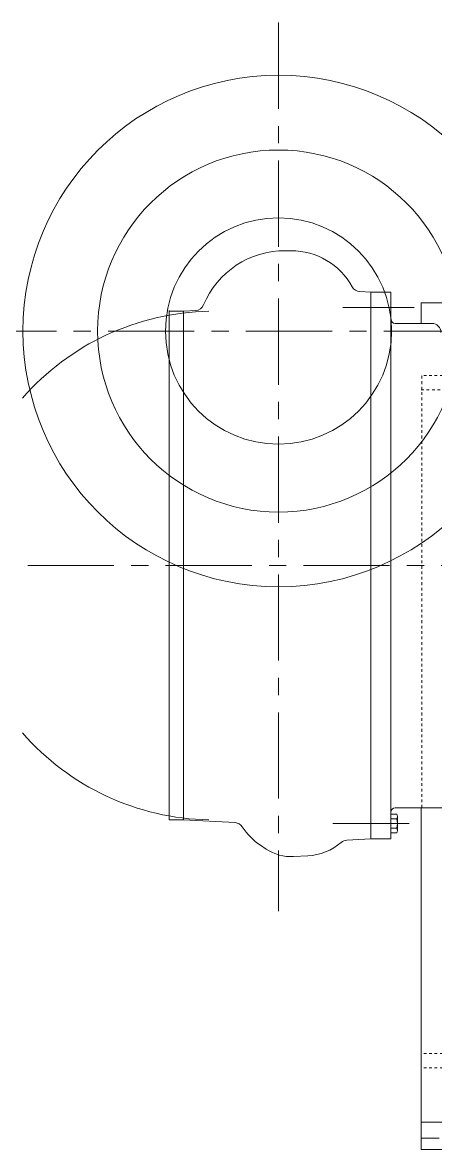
# Model space of a CAD drawing. Header units: millimetres. Extents: x 2 to 559190, y 2 to 426051.
# Drawn here: x 262076 to 273671, y 168367 to 199984 of the extents above; entities that cross this region are included whole.
import ezdxf

# ---------------------------------------------------------------- set-up
doc = ezdxf.new("R2010")
doc.units = ezdxf.units.MM
doc.header["$LTSCALE"] = 25.4
doc.linetypes.add('CENTER', pattern=[50.8, 31.75, -6.35, 6.35, -6.35])
doc.linetypes.add('EB_DASH', pattern=[6, 3, -3])
for name, color, linetype, lineweight in [('CAXA0', 7, 'Continuous', 5), ('CAXA1', 5, 'CENTER', 5), ('CAXA2', 6, 'EB_DASH', 5)]:
    doc.layers.add(name, color=color, linetype=linetype, lineweight=lineweight)

msp = doc.modelspace()

# ---------------------------------------------------------------- linework, layer by layer
at = {"color": 7, "lineweight": 5}
for radius in [7175.49, 5079.99, 3175]:
    msp.add_circle((269263.53, 191328.04), radius, dxfattribs=at)
at = {"layer": 'CAXA0', "color": 7, "linetype": 'Continuous', "lineweight": 5}
for p, q in [((269412.06, 193582.14), (269619.38, 193582.14)), ((271854.58, 192420.09), (271543.02, 192436.41)), ((271854.58, 192420.09), (271854.58, 177078.49)), ((271854.58, 192420.09), (272413.38, 192420.09)), ((272413.38, 192420.09), (272413.38, 177078.49)), ((273264.22, 191543.79), (273264.22, 192115.52)), ((312634.22, 192115.52), (273264.22, 192115.52)), ((266190.37, 177611.89), (266190.37, 191904.65)), ((266190.37, 191886.69), (266596.77, 191886.69)), ((266190.37, 191886.69), (266190.37, 190832.45)), ((266596.77, 191886.69), (266939.51, 191904.65)), ((266596.77, 191895.67), (266596.77, 177611.89)), ((272540.38, 191543.79), (273569.07, 191543.79)), ((266190.37, 178666.12), (266190.37, 177611.89)), ((266596.77, 177611.89), (266596.77, 178380.24)), ((272413.38, 177246.32), (272413.38, 177774.25)), ((272584.42, 177774.25), (272413.38, 177774.25)), ((272540.38, 177954.79), (274026.13, 177954.79)), ((272603.88, 177312.31), (272603.88, 177708.26)), ((273264.22, 168366.52), (273264.22, 177954.79)), ((266190.37, 177611.89), (266596.77, 177611.89)), ((266596.77, 177611.89), (268045.56, 177535.96)), ((271854.58, 177662.69), (271854.58, 177357.89)), ((272413.38, 177357.89), (272413.38, 177662.69)), ((272584.42, 177642.27), (272413.38, 177642.27)), ((272584.42, 177378.3), (272413.38, 177378.3)), ((271854.58, 177078.49), (271178.29, 177043.04)), ((271854.58, 177078.49), (272413.38, 177078.49)), ((272584.42, 177246.32), (272413.38, 177246.32)), ((268754.31, 176901.89), (268913.01, 176795.85)), ((270082.8, 176604.39), (269685.05, 176583.55)), ((312634.22, 169128.52), (273264.22, 169128.52)), ((273772.22, 168684.02), (273264.22, 168684.02)), ((312634.22, 168366.52), (273264.22, 168366.52))]:
    msp.add_line(p, q, dxfattribs=at)
for centre, radius, start, end in [((269437.31, 191118.34), 2463.93, 89.412819, 157.503254), ((269619.38, 191626.34), 1955.8, 28.774883, 89.999999), ((271556.31, 192690.07), 254, 208.774902, 266.999993), ((266926.21, 192158.3), 254, 273.000002, 337.503248), ((267449.77, 184749.29), 7137.4, 91.138349, 138.847674), ((272540.38, 191670.79), 127, 180, 270), ((273569.07, 191289.79), 254, 0, 90), ((267449.77, 184749.29), 7137.4, 221.152326, 268.861651), ((272540.38, 177827.79), 127, 90, 180), ((272482.28, 177708.26), 121.6, 327.132768, 32.867232), ((268032.27, 177282.31), 254, 32.705427, 86.999995), ((269742.12, 178380.24), 1778, 212.705414, 236.249756), ((272146.68, 177510.29), 457.2, 343.221345, 16.778655), ((272482.28, 177312.31), 121.6, 327.132768, 32.867232), ((269618.59, 177851.81), 1270, 236.249755, 273), ((270000.38, 178177.04), 1574.8, 272.999999, 310.643803), ((271191.58, 176789.39), 254, 92.999992, 130.643825)]:
    msp.add_arc(centre, radius, start, end, dxfattribs=at)
at = {"layer": 'CAXA1', "linetype": 'CENTER', "lineweight": 5, "ltscale": 3}
for p, q in [((269263.53, 199984.17), (269263.77, 175054.35)), ((271067.06, 191988.29), (273074.25, 191988.29)), ((260607.4, 191328.04), (277919.65, 191328.04)), ((283996.2, 184749.44), (216743.26, 184749.44)), ((270792.88, 177510.29), (272930.41, 177510.29)), ((271930.78, 177510.29), (271093.99, 177510.29)), ((272680.08, 177510.29), (271448.18, 177510.29))]:
    msp.add_line(p, q, dxfattribs=at)
at = {"layer": 'CAXA2', "color": 7, "linetype": 'EB_DASH', "lineweight": 5}
for p, q in [((312126.22, 190083.52), (273264.22, 190083.52)), ((273283.26, 177954.79), (273283.26, 190083.52)), ((287518.69, 189677.12), (273264.22, 189677.12)), ((312126.22, 171058.92), (273264.22, 171058.92)), ((312126.22, 170652.52), (273264.22, 170652.52))]:
    msp.add_line(p, q, dxfattribs=at)

doc.saveas('drawing.dxf')
